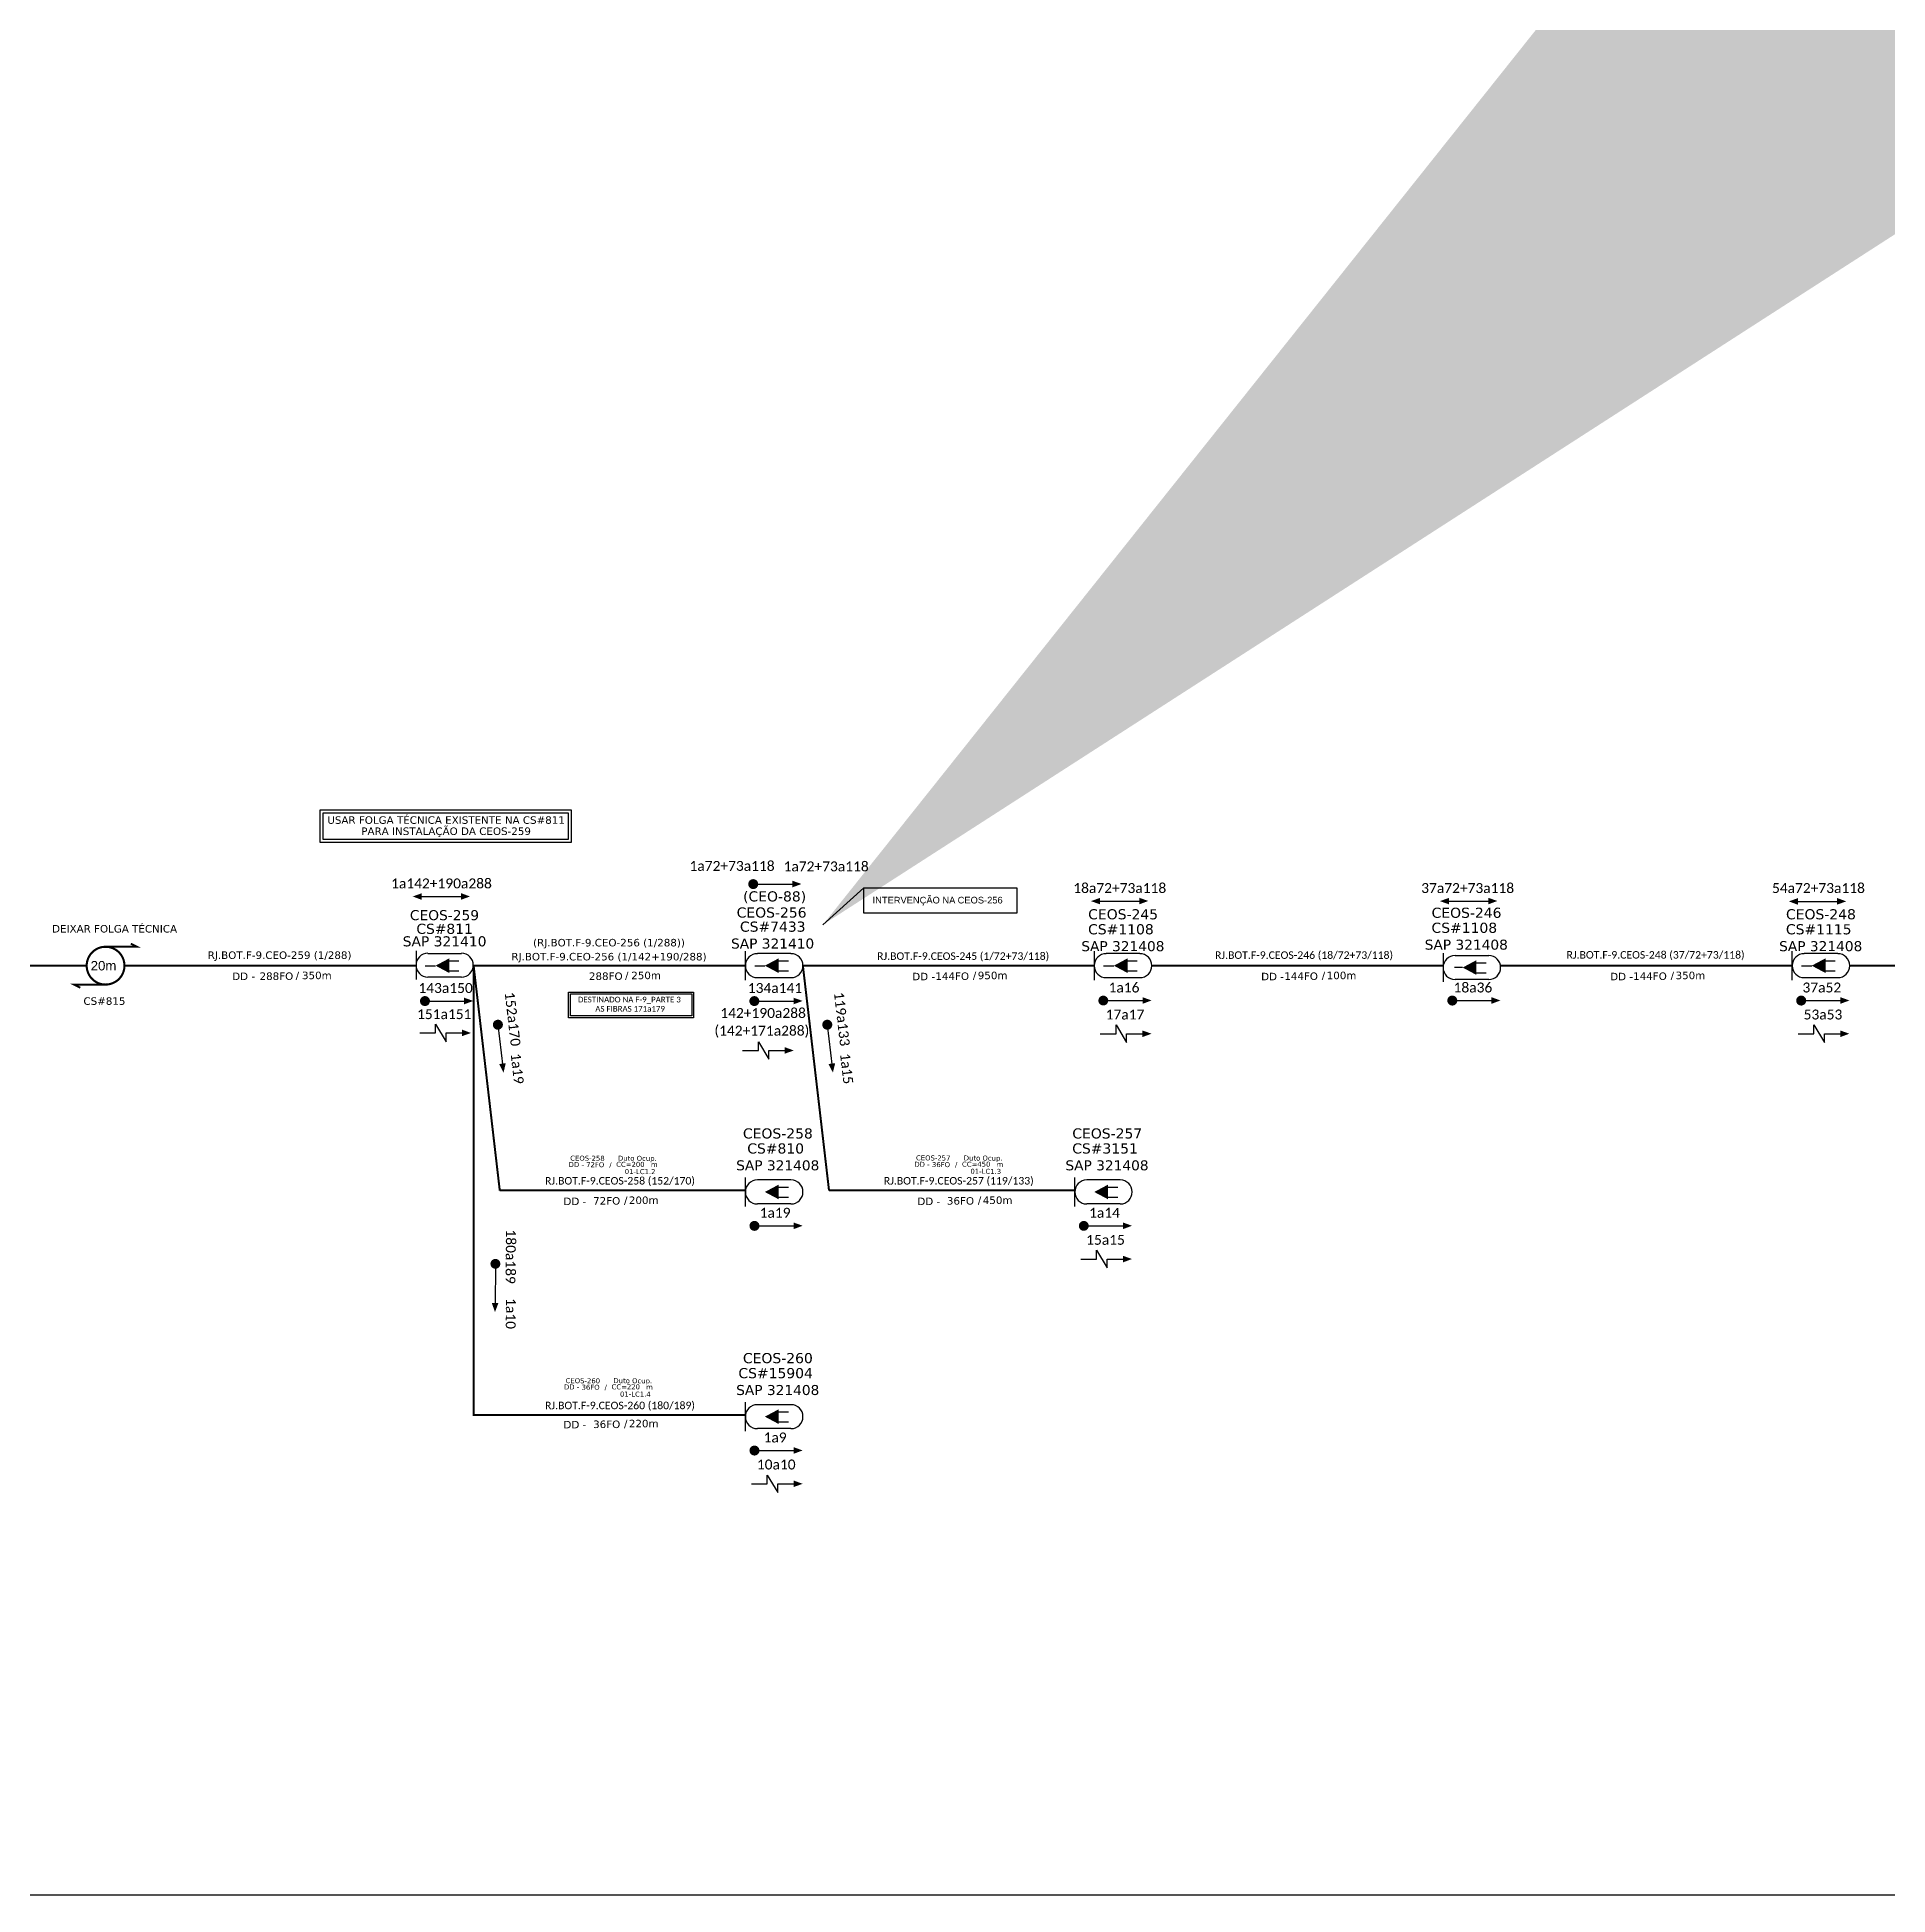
# Model space of a CAD drawing. Header units: metres. Extents: x -1 to 840, y 0 to 594.
# Drawn here: x 502.6 to 650.5, y 0.4 to 148.9 of the extents above; entities that cross this region are included whole.
import ezdxf
from ezdxf.enums import TextEntityAlignment as Align

# ---------------------------------------------------------------- set-up
doc = ezdxf.new("R2010")
doc.units = ezdxf.units.M
doc.layers.add('10.4-Postes', color=1, linetype='Continuous', lineweight=0)
doc.layers.add('40.1-ETIQUETAS', color=1, linetype='Continuous', lineweight=20)
for name, color, linetype in [('20.4-CEOS', 1, 'Continuous'), ('20.5-CABO AÉREO', 1, 'Continuous'), ('20.5-CEO', 1, 'Continuous'), ('label_cabos', 7, 'Continuous'), ('LC', 7, 'Continuous'), ('SETA', 7, 'Continuous')]:
    doc.layers.add(name, color=color, linetype=linetype)
doc.layers.get('LC').off()
doc.styles.add('ARIAL', font='arial.ttf')
doc.styles.add('ROMANS', font='romans.shx')
doc.styles.add('siredit', font='verdana.ttf')
doc.styles.get("Standard").update_dxf_attribs({"font": 'arial.ttf'})
doc.dimstyles.new('CL', dxfattribs={"dimtxt": 1, "dimasz": 2, "dimexe": 0.18, "dimexo": 0.0625, "dimgap": 0.09, "dimtad": 0, "dimdec": 0, "dimrnd": 1, "dimzin": 0, "dimdsep": 46, "dimtxsty": 'siredit', "dimblk": 'NONE', "dimcen": 0, "dimse1": 1, "dimse2": 1, "dimsd1": 1, "dimsd2": 1, "dimclrt": 7, "dimadec": 0, "dimazin": 0, "dimtfac": 1, "dimtdec": 0, "dimtofl": 0, "dimtmove": 0, "dimatfit": 3, "dimfxl": 1, "dimtolj": 1, "dimtzin": 0, "dimarcsym": 0})

# ---------------------------------------------------------------- blocks, each defined once
blk = doc.blocks.new('*U28')
at = {"layer": '20.5-CEO'}
for p, q in [((-1.56, 1.26), (1.8, 1.26)), ((1.8, -1.13), (-1.56, -1.13))]:
    blk.add_line(p, q, dxfattribs=at)
blk.add_lwpolyline([(-2.75, 1.51), (-2.75, -1.38)], dxfattribs=at)
for centre, start, end in [((-1.56, 0.07), 90, 270), ((1.8, 0.07), 270, 90)]:
    blk.add_arc(centre, 1.2, start, end, dxfattribs=at)
at = {"layer": '20.5-CEO', "color": 7, "style": 'siredit'}
for tag, p in [('FID', (0.11, 5.61)), ('LOCAL', (0.12, 4.23)), ('SAP', (0.12, 2.97)), ('FIBRAS_RESERVA', (0.12, -1.94))]:
    blk.add_attdef(tag, text='', height=1.01, dxfattribs=at).set_placement(p, align=Align.TOP_CENTER)
for tag, flags, p in [('ID_ATIVIDADE', 3, (0.11, -3.51)), ('FATOR', 1, (0.11, -4.82))]:
    blk.add_attdef(tag, text='', height=1.01, dxfattribs=dict(at, flags=flags)).set_placement(p, align=Align.TOP_CENTER)
at = {"layer": '20.5-CEO', "color": 7, "style": 'siredit', "flags": 3}
blk.add_attdef('QTDE', (-4.88, -7.06), '', height=1.01, dxfattribs=at)
blk = doc.blocks.new('Inst CB DT OCUP CFOA-SM-DD-S-72')
at = {"layer": 'label_cabos', "color": 0, "style": 'siredit'}
for tag, flags, p in [('ID_ATIVIDADE', 3, (1.31, 2.67)), ('FATOR', 1, (11.56, 2.55))]:
    blk.add_attdef(tag, text='', height=1, rotation=359.69, dxfattribs=dict(at, flags=flags)).set_placement(p, align=Align.MIDDLE_CENTER)
for tag, p in [('TIPO_CABO', (1.11, 0)), ('DESTINO_CABO', (3.13, 1.26)), ('CABO', (4.69, -0.05)), ('/', (7.71, -0.05)), ('LANCE', (10.41, 0.02)), ('TIPO_CABO', (13.11, 1.24)), ('UND', (16.46, 0)), ('FID', (13.65, -1.41))]:
    blk.add_attdef(tag, text='', height=1, rotation=359.69, dxfattribs=at).set_placement(p, align=Align.MIDDLE_CENTER)
blk.add_attdef('QTDE', (11.93, -0.45), '', height=1, rotation=359.69, dxfattribs=at)
blk = doc.blocks.new('Inst CB DT OCUP CFOA-SM-DD-S-36')
at = {"layer": 'label_cabos', "color": 0, "style": 'siredit'}
for tag, flags, p in [('ID_ATIVIDADE', 3, (1.31, 2.67)), ('FATOR', 1, (11.56, 2.55))]:
    blk.add_attdef(tag, text='', height=1, rotation=359.69, dxfattribs=dict(at, flags=flags)).set_placement(p, align=Align.MIDDLE_CENTER)
for tag, p in [('TIPO_CABO', (1.11, 0)), ('DESTINO_CABO', (3.13, 1.26)), ('CABO', (4.69, -0.05)), ('/', (7.71, -0.05)), ('LANCE', (10.41, 0.02)), ('TIPO_CABO', (13.11, 1.24)), ('UND', (16.46, 0)), ('FID', (13.65, -1.41))]:
    blk.add_attdef(tag, text='', height=1, rotation=359.69, dxfattribs=at).set_placement(p, align=Align.MIDDLE_CENTER)
blk.add_attdef('QTDE', (11.93, -0.45), '', height=1, rotation=359.69, dxfattribs=at)
blk = doc.blocks.new('_None')
blk = doc.blocks.new('*U32')
at = {"color": 3}
blk.add_lwpolyline([(0.0000405, 0.000041), (0.0001936, 0.000041), (0.0001936, 0.0000158), (0.0000405, 0.0000158)], close=True, dxfattribs=at)
at = {"color": 3, "style": 'ARIAL'}
blk.add_attdef('SERVIÇO_EM_EMENDA_EXIST', text='', height=0.00000666, dxfattribs=at).set_placement((0.0001321, 0.0000254), align=Align.RIGHT)
blk.add_attdef('FID', (0.0001344, 0.0000254), '', height=0.00000666, dxfattribs=at)
at = {"layer": '10.4-Postes', "lineweight": 0, "style": 'ROMANS'}
for tag, p, flags in [('ID_ATIVIDADE', (-0.0000068, -0.0000086), 3), ('QTDE', (-0.000006, -0.000014), 3), ('FATOR', (-0.0000019, -0.0000113), 1)]:
    blk.add_attdef(tag, p, '', height=0.00000209, dxfattribs=dict(at, flags=flags))
at = {"color": 3}
blk.add_leader([(-0.0000002, 0.0000042), (0.0000405, 0.000041)], dimstyle='CL', override={"dimgap": 0.09, "dimtad": 0}, dxfattribs=at)

msp = doc.modelspace()

# ---------------------------------------------------------------- linework, layer by layer
at = {"color": 7}
msp.add_lwpolyline([(-1.35, 0.39), (839.65, 0.39), (839.65, 594.39), (-1.35, 594.39)], close=True, dxfattribs=at)
at = {"color": 3}
for points in [[(525.2, 87.12), (545.25, 87.12), (545.25, 84.51), (525.2, 84.51)], [(525.44, 86.88), (545.01, 86.88), (545.01, 84.75), (525.44, 84.75)]]:
    msp.add_lwpolyline(points, close=True, dxfattribs=at)
at = {"color": 0, "const_width": 0.396}
for points in [[(559.61, 81.19, 1), (560.01, 81.19, 1)], [(533.37, 71.84, 1), (533.77, 71.84, 1)], [(559.7, 71.84, 1), (560.1, 71.84, 1)], [(587.6, 71.88, 1), (587.99, 71.88, 1)], [(615.49, 71.88, 1), (615.89, 71.88, 1)], [(643.38, 71.88, 1), (643.78, 71.88, 1)], [(539.38, 70.15, 1), (539.42, 69.75, 1)], [(565.71, 70.15, 1), (565.75, 69.75, 1)], [(559.71, 53.87, 1), (560.11, 53.87, 1)], [(586.04, 53.87, 1), (586.43, 53.87, 1)], [(539.2, 51.03, 1), (539.2, 50.64, 1)], [(559.71, 35.91, 1), (560.11, 35.91, 1)]]:
    msp.add_lwpolyline(points, format="xyb", close=True, dxfattribs=at)
at = {"color": 7, "const_width": 0.168}
msp.add_lwpolyline([(508.04, 76.18, 1.000012), (508.04, 73.16, 0.999978)], format="xyb", close=True, dxfattribs=at)
at = {"color": 7, "const_width": 0.158}
for points in [[(508.04, 76.18), (510.56, 76.18), (510.06, 76.43)], [(508.04, 73.16), (505.52, 73.16), (506.02, 72.91)]]:
    msp.add_lwpolyline(points, dxfattribs=at)
at = {"color": 1}
for points in [[(545.05, 72.56), (555.04, 72.56), (555.04, 70.49), (545.05, 70.49)], [(545.21, 72.41), (554.89, 72.41), (554.89, 70.65), (545.21, 70.65)]]:
    msp.add_lwpolyline(points, close=True, dxfattribs=at)
at = {"color": 0}
for points in [[(534.42, 69.29), (534.42, 69.99), (535.26, 68.59), (535.26, 69.29)], [(588.82, 69.23), (588.82, 69.93), (589.66, 68.53), (589.66, 69.23)], [(644.6, 69.23), (644.6, 69.93), (645.44, 68.53), (645.44, 69.23)], [(560.22, 67.89), (560.22, 68.59), (561.06, 67.19), (561.06, 67.89)], [(587.26, 51.22), (587.26, 51.92), (588.09, 50.52), (588.1, 51.22)], [(560.93, 33.25), (560.93, 33.95), (561.77, 32.56), (561.77, 33.25)]]:
    msp.add_lwpolyline(points, dxfattribs=at)
at = {"layer": '20.4-CEOS', "color": 5}
for p, q in [((562.83, 75.63), (560.14, 75.63)), ((562.83, 73.71), (560.14, 73.71))]:
    msp.add_line(p, q, dxfattribs=at)
at = {"layer": '20.4-CEOS', "color": 8}
for p, q in [((590.72, 75.63), (588.03, 75.63)), ((646.5, 75.63), (643.82, 75.63)), ((590.72, 73.71), (588.03, 73.71)), ((646.5, 73.71), (643.82, 73.71)), ((562.83, 57.54), (560.14, 57.54)), ((589.15, 57.54), (586.47, 57.54)), ((562.83, 55.62), (560.14, 55.62)), ((589.15, 55.62), (586.47, 55.62)), ((562.83, 39.57), (560.14, 39.57)), ((562.83, 37.66), (560.14, 37.66))]:
    msp.add_line(p, q, dxfattribs=at)
at = {"layer": '20.4-CEOS', "color": 5}
msp.add_lwpolyline([(559.18, 73.52), (559.18, 75.82)], dxfattribs=at)
at = {"layer": '20.4-CEOS', "color": 8}
for points in [[(587.08, 73.52), (587.08, 75.82)], [(642.86, 73.52), (642.86, 75.82)], [(533.6, 74.67), (534.42, 74.67)], [(535.47, 75.05), (536.29, 75.05)], [(535.47, 74.25), (536.29, 74.25)], [(559.93, 74.67), (560.74, 74.67)], [(561.8, 75.05), (562.62, 75.05)], [(561.8, 74.25), (562.62, 74.25)], [(587.82, 74.67), (588.64, 74.67)], [(589.69, 75.05), (590.51, 75.05)], [(589.69, 74.25), (590.51, 74.25)], [(617.57, 74.9), (618.39, 74.9)], [(643.6, 74.67), (644.42, 74.67)], [(645.48, 75.05), (646.29, 75.05)], [(645.48, 74.25), (646.29, 74.25)], [(617.57, 74.1), (618.39, 74.1)], [(559.18, 55.42), (559.18, 57.73)], [(561.8, 56.96), (562.62, 56.96)], [(585.51, 55.42), (585.51, 57.73)], [(588.13, 56.96), (588.95, 56.96)], [(561.8, 56.16), (562.62, 56.16)], [(588.13, 56.16), (588.95, 56.16)], [(559.18, 37.46), (559.18, 39.77)], [(561.8, 39), (562.62, 39)], [(561.8, 38.2), (562.62, 38.2)]]:
    msp.add_lwpolyline(points, dxfattribs=at)
for points in [[(534.42, 74.67, 0, 1.18, 0), (535.52, 74.67, 1.18, 1.18, 0)], [(560.74, 74.67, 0, 1.18, 0), (561.85, 74.67, 1.18, 1.18, 0)], [(588.64, 74.67, 0, 1.18, 0), (589.74, 74.67, 1.18, 1.18, 0)], [(616.52, 74.52, 0, 1.18, 0), (617.62, 74.52, 1.18, 1.18, 0)], [(644.42, 74.67, 0, 1.18, 0), (645.53, 74.67, 1.18, 1.18, 0)], [(560.74, 56.58, 0, 1.18, 0), (561.85, 56.58, 1.18, 1.18, 0)], [(587.07, 56.58, 0, 1.18, 0), (588.18, 56.58, 1.18, 1.18, 0)], [(560.74, 38.62, 0, 1.18, 0), (561.85, 38.62, 1.18, 1.18, 0)]]:
    msp.add_lwpolyline(points, format="xyseb", dxfattribs=at)
at = {"layer": '20.4-CEOS', "color": 5}
for centre, start, end in [((560.14, 74.67), 90, 270), ((562.83, 74.67), 270, 90)]:
    msp.add_arc(centre, 0.957, start, end, dxfattribs=at)
at = {"layer": '20.4-CEOS', "color": 8}
for centre, start, end in [((588.03, 74.67), 90, 270), ((590.72, 74.67), 270, 90), ((643.82, 74.67), 90, 270), ((646.5, 74.67), 270, 90), ((560.14, 56.58), 90, 270), ((562.83, 56.58), 270, 90), ((586.47, 56.58), 90, 270), ((589.15, 56.58), 270, 90), ((560.14, 38.62), 90, 270), ((562.83, 38.62), 270, 90)]:
    msp.add_arc(centre, 0.957, start, end, dxfattribs=at)
at = {"layer": '20.5-CABO AÉREO', "color": 7, "ltscale": 50, "const_width": 0.16}
for points in [[(483.22, 74.67), (506.53, 74.67)], [(509.55, 74.67), (532.86, 74.67)], [(537.46, 74.67), (559.18, 74.67)], [(537.46, 74.67), (539.55, 56.7)], [(537.46, 74.67), (537.46, 56.7)], [(563.78, 74.67), (565.87, 56.7)], [(537.46, 56.7), (537.46, 38.74), (559.19, 38.74)], [(539.55, 56.7), (559.19, 56.7)], [(565.87, 56.7), (585.52, 56.7)]]:
    msp.add_lwpolyline(points, dxfattribs=at)
at = {"layer": '20.5-CEO', "color": 8}
for p, q in [((615.91, 75.48), (618.6, 75.48)), ((618.6, 73.56), (615.91, 73.56))]:
    msp.add_line(p, q, dxfattribs=at)
for points in [[(614.96, 75.67), (614.96, 73.37)], [(616.52, 74.52), (615.87, 74.52)]]:
    msp.add_lwpolyline(points, dxfattribs=at)
for centre, start, end in [((615.91, 74.52), 90, 270), ((618.6, 74.52), 270, 90)]:
    msp.add_arc(centre, 0.957, start, end, dxfattribs=at)
at = {"layer": '40.1-ETIQUETAS', "color": 7, "const_width": 0.16}
for points in [[(563.78, 74.67), (587.08, 74.67)], [(591.68, 74.67), (614.97, 74.67)], [(619.57, 74.67), (642.86, 74.67)], [(647.46, 74.67), (670.75, 74.67)]]:
    msp.add_lwpolyline(points, dxfattribs=at)
at = {"layer": 'SETA', "color": 0}
for points in [[(533.32, 80.2), (536.72, 80.2)], [(559.81, 81.19), (563.22, 81.19)], [(587.54, 79.83), (590.94, 79.83)], [(615.43, 79.83), (618.83, 79.83)], [(643.32, 79.81), (646.73, 79.81)], [(533.57, 71.84), (536.98, 71.84)], [(559.9, 71.84), (563.3, 71.84)], [(587.8, 71.88), (591.2, 71.88)], [(615.69, 71.88), (619.09, 71.88)], [(643.58, 71.88), (646.98, 71.88)], [(539.4, 69.95), (539.79, 66.57)], [(565.73, 69.95), (566.12, 66.57)], [(533.16, 69.29), (534.42, 69.29)], [(535.26, 69.29), (536.52, 69.29)], [(587.55, 69.23), (588.82, 69.23)], [(589.66, 69.23), (590.92, 69.23)], [(643.34, 69.23), (644.6, 69.23)], [(645.44, 69.23), (646.7, 69.23)], [(558.96, 67.89), (560.22, 67.89)], [(561.06, 67.89), (562.32, 67.89)], [(559.91, 53.87), (563.31, 53.87)], [(586.24, 53.87), (589.64, 53.87)], [(539.2, 50.84), (539.17, 47.43)], [(585.99, 51.22), (587.26, 51.22)], [(588.1, 51.22), (589.36, 51.22)], [(559.91, 35.91), (563.31, 35.91)], [(559.67, 33.25), (560.93, 33.25)], [(561.77, 33.25), (563.03, 33.25)]]:
    msp.add_lwpolyline(points, dxfattribs=at)
for points in [[(533.32, 80.46), (532.59, 80.2), (533.32, 79.93)], [(536.45, 80.47), (537.17, 80.2), (536.45, 79.94)], [(562.94, 81.46), (563.67, 81.2), (562.94, 80.93)], [(587.54, 80.09), (586.81, 79.83), (587.54, 79.57)], [(590.67, 80.1), (591.39, 79.84), (590.67, 79.57)], [(615.43, 80.09), (614.7, 79.83), (615.43, 79.57)], [(618.56, 80.1), (619.29, 79.84), (618.56, 79.57)], [(643.32, 80.07), (642.6, 79.81), (643.32, 79.54)], [(646.45, 80.08), (647.18, 79.81), (646.45, 79.55)], [(536.7, 72.11), (537.43, 71.85), (536.7, 71.58)], [(563.03, 72.11), (563.76, 71.85), (563.03, 71.58)], [(590.93, 72.15), (591.65, 71.89), (590.93, 71.62)], [(618.82, 72.15), (619.54, 71.89), (618.82, 71.62)], [(646.71, 72.15), (647.44, 71.89), (646.71, 71.62)], [(536.52, 69.56), (537.25, 69.29), (536.52, 69.03)], [(590.92, 69.49), (591.65, 69.23), (590.92, 68.96)], [(646.7, 69.49), (647.43, 69.23), (646.7, 68.96)], [(540.03, 66.87), (539.85, 66.12), (539.5, 66.81)], [(562.32, 68.16), (563.05, 67.89), (562.32, 67.63)], [(566.36, 66.87), (566.18, 66.12), (565.83, 66.81)], [(563.04, 54.14), (563.76, 53.88), (563.04, 53.61)], [(589.37, 54.14), (590.09, 53.88), (589.37, 53.61)], [(589.36, 51.48), (590.09, 51.22), (589.36, 50.95)], [(539.44, 47.7), (539.17, 46.98), (538.91, 47.71)], [(563.04, 36.18), (563.76, 35.92), (563.04, 35.65)], [(563.03, 33.52), (563.76, 33.25), (563.03, 32.99)]]:
    msp.add_solid(points, dxfattribs=at)

# ---------------------------------------------------------------- block references
at = {"color": 0, "lineweight": 0, "xscale": 79999.99999997504, "yscale": 79999.99999997467, "zscale": 79999.99999997503}
msp.add_blockref('*U32', (565.4, 77.61), dxfattribs=at).add_auto_attribs({'SERVIÇO_EM_EMENDA_EXIST': 'INTERVENÇÃO NA', 'FID': 'CEOS-256'})
at = {"layer": '20.5-CEO', "color": 7, "lineweight": 0}
ref = msp.add_blockref('*U28', (535.05, 74.65), dxfattribs=dict(at, xscale=0.7952740846781126, yscale=0.7952740846780983, zscale=0.7952740846780983))
ref.add_attrib('LOCAL', 'CS#811', dxfattribs={"color": 7, "height": 0.806, "style": 'siredit'}).set_placement((535.14, 78.02), align=Align.TOP_CENTER)
ref.add_attrib('SAP', 'SAP 321410', dxfattribs={"color": 7, "height": 0.806, "style": 'siredit'}).set_placement((535.14, 77.02), align=Align.TOP_CENTER)
ref.add_attrib('FID', 'CEOS-259', dxfattribs={"layer": '20.4-CEOS', "color": 7, "height": 0.803, "style": 'siredit'}).set_placement((535.13, 79.11), align=Align.TOP_CENTER)
at = {"layer": 'LC', "color": 6, "lineweight": 0}
ref = msp.add_blockref('Inst CB DT OCUP CFOA-SM-DD-S-72', (545.31, 58.78), dxfattribs=dict(at, xscale=0.4, yscale=0.4, zscale=0.4))
ref.add_attrib('DESTINO_CABO', 'CEOS-258', dxfattribs={"layer": 'label_cabos', "color": 0, "height": 0.4, "rotation": 359.69, "style": 'siredit'}).set_placement((546.56, 59.28), align=Align.MIDDLE_CENTER)
ref.add_attrib('TIPO_CABO', 'Duto Ocup.', dxfattribs={"layer": 'label_cabos', "color": 0, "height": 0.4, "rotation": 359.69, "style": 'siredit'}).set_placement((550.55, 59.27), align=Align.MIDDLE_CENTER)
ref.add_attrib('/', '/', dxfattribs={"layer": 'label_cabos', "color": 0, "height": 0.4, "rotation": 359.69, "style": 'siredit'}).set_placement((548.4, 58.76), align=Align.MIDDLE_CENTER)
ref.add_attrib('FID', '01-LC1.2', dxfattribs={"layer": 'label_cabos', "color": 0, "height": 0.4, "rotation": 359.69, "style": 'siredit'}).set_placement((550.77, 58.21), align=Align.MIDDLE_CENTER)
ref.add_attrib('LANCE', 'CC=', dxfattribs={"layer": 'label_cabos', "color": 0, "height": 0.4, "rotation": 359.69, "style": 'siredit'}).set_placement((549.47, 58.79), align=Align.MIDDLE_CENTER)
ref.add_attrib('UND', 'm', dxfattribs={"layer": 'label_cabos', "color": 0, "height": 0.4, "rotation": 359.69, "style": 'siredit'}).set_placement((551.9, 58.78), align=Align.MIDDLE_CENTER)
ref.add_attrib('CABO', '72FO', dxfattribs={"layer": 'label_cabos', "color": 0, "height": 0.4, "rotation": 359.69, "style": 'siredit'}).set_placement((547.18, 58.76), align=Align.MIDDLE_CENTER)
ref.add_attrib('TIPO_CABO', 'DD - ', dxfattribs={"layer": 'label_cabos', "color": 0, "height": 0.4, "rotation": 359.69, "style": 'siredit'}).set_placement((545.75, 58.77), align=Align.MIDDLE_CENTER)
ref.add_attrib('QTDE', '200', (550.08, 58.59), dxfattribs={"layer": 'label_cabos', "color": 0, "height": 0.4, "rotation": 359.69, "style": 'siredit'})
ref = msp.add_blockref('Inst CB DT OCUP CFOA-SM-DD-S-36', (572.94, 58.79), dxfattribs=dict(at, xscale=0.4, yscale=0.4, zscale=0.4))
ref.add_attrib('DESTINO_CABO', 'CEOS-257', dxfattribs={"layer": 'label_cabos', "color": 0, "height": 0.4, "rotation": 359.69, "style": 'siredit'}).set_placement((574.2, 59.3), align=Align.MIDDLE_CENTER)
ref.add_attrib('TIPO_CABO', 'Duto Ocup.', dxfattribs={"layer": 'label_cabos', "color": 0, "height": 0.4, "rotation": 359.69, "style": 'siredit'}).set_placement((578.19, 59.29), align=Align.MIDDLE_CENTER)
ref.add_attrib('/', '/', dxfattribs={"layer": 'label_cabos', "color": 0, "height": 0.4, "rotation": 359.69, "style": 'siredit'}).set_placement((576.03, 58.77), align=Align.MIDDLE_CENTER)
ref.add_attrib('FID', '01-LC1.3', dxfattribs={"layer": 'label_cabos', "color": 0, "height": 0.4, "rotation": 359.69, "style": 'siredit'}).set_placement((578.4, 58.23), align=Align.MIDDLE_CENTER)
ref.add_attrib('LANCE', 'CC=', dxfattribs={"layer": 'label_cabos', "color": 0, "height": 0.4, "rotation": 359.69, "style": 'siredit'}).set_placement((577.11, 58.8), align=Align.MIDDLE_CENTER)
ref.add_attrib('UND', 'm', dxfattribs={"layer": 'label_cabos', "color": 0, "height": 0.4, "rotation": 359.69, "style": 'siredit'}).set_placement((579.53, 58.79), align=Align.MIDDLE_CENTER)
ref.add_attrib('CABO', '36FO', dxfattribs={"layer": 'label_cabos', "color": 0, "height": 0.4, "rotation": 359.69, "style": 'siredit'}).set_placement((574.82, 58.77), align=Align.MIDDLE_CENTER)
ref.add_attrib('TIPO_CABO', 'DD - ', dxfattribs={"layer": 'label_cabos', "color": 0, "height": 0.4, "rotation": 359.69, "style": 'siredit'}).set_placement((573.39, 58.79), align=Align.MIDDLE_CENTER)
ref.add_attrib('QTDE', '450', (577.72, 58.61), dxfattribs={"layer": 'label_cabos', "color": 0, "height": 0.4, "rotation": 359.69, "style": 'siredit'})
ref = msp.add_blockref('Inst CB DT OCUP CFOA-SM-DD-S-36', (544.94, 40.99), dxfattribs=dict(at, xscale=0.4, yscale=0.4, zscale=0.4))
ref.add_attrib('DESTINO_CABO', 'CEOS-260', dxfattribs={"layer": 'label_cabos', "color": 0, "height": 0.4, "rotation": 359.69, "style": 'siredit'}).set_placement((546.19, 41.49), align=Align.MIDDLE_CENTER)
ref.add_attrib('TIPO_CABO', 'Duto Ocup.', dxfattribs={"layer": 'label_cabos', "color": 0, "height": 0.4, "rotation": 359.69, "style": 'siredit'}).set_placement((550.18, 41.49), align=Align.MIDDLE_CENTER)
ref.add_attrib('/', '/', dxfattribs={"layer": 'label_cabos', "color": 0, "height": 0.4, "rotation": 359.69, "style": 'siredit'}).set_placement((548.02, 40.97), align=Align.MIDDLE_CENTER)
ref.add_attrib('FID', '01-LC1.4', dxfattribs={"layer": 'label_cabos', "color": 0, "height": 0.4, "rotation": 359.69, "style": 'siredit'}).set_placement((550.39, 40.42), align=Align.MIDDLE_CENTER)
ref.add_attrib('LANCE', 'CC=', dxfattribs={"layer": 'label_cabos', "color": 0, "height": 0.4, "rotation": 359.69, "style": 'siredit'}).set_placement((549.1, 41), align=Align.MIDDLE_CENTER)
ref.add_attrib('UND', 'm', dxfattribs={"layer": 'label_cabos', "color": 0, "height": 0.4, "rotation": 359.69, "style": 'siredit'}).set_placement((551.52, 40.99), align=Align.MIDDLE_CENTER)
ref.add_attrib('CABO', '36FO', dxfattribs={"layer": 'label_cabos', "color": 0, "height": 0.4, "rotation": 359.69, "style": 'siredit'}).set_placement((546.81, 40.97), align=Align.MIDDLE_CENTER)
ref.add_attrib('TIPO_CABO', 'DD - ', dxfattribs={"layer": 'label_cabos', "color": 0, "height": 0.4, "rotation": 359.69, "style": 'siredit'}).set_placement((545.38, 40.99), align=Align.MIDDLE_CENTER)
ref.add_attrib('QTDE', '220', (549.71, 40.81), dxfattribs={"layer": 'label_cabos', "color": 0, "height": 0.4, "rotation": 359.69, "style": 'siredit'})

# ---------------------------------------------------------------- texts
at = {"color": 7}
msp.add_text('20m', height=0.756, dxfattribs=at).set_placement((506.85, 74.29))
at = {"color": 0, "attachment_point": 5}
for s, insert, char_height, width in [('{\\fCalibri|b0|i0|c0|p34;\\C7;1a142\\C0;+190a288}', (534.89, 81.24), 0.792, 10.0421), ('\\C7;\\fCalibri|b0|i0|c0|p34;1a72\\C1;+\\C7;73a118', (558.12, 82.64), 0.792, 10.0421), ('\\C7;\\fCalibri|b0|i0|c0|p34;1a72\\C1;+\\C7;73a118', (565.64, 82.6), 0.792, 10.0421), ('\\C7;\\fCalibri|b0|i0|c0|p34;18a72+73a118', (589.11, 80.87), 0.792, 10.0421), ('\\C7;\\fCalibri|b0|i0|c0|p34;37a72\\C1;+\\C7;73a118', (616.92, 80.87), 0.792, 10.0421), ('{\\fCalibri|b0|i0|c0|p34;\\C7;143a150}', (535.22, 72.88), 0.792, 10.0421), ('{\\fCalibri|b0|i0|c0|p34;\\C7;134a141}', (561.55, 72.88), 0.792, 10.0421), ('{\\fCalibri|b0|i0|c0|p34;\\C7;1a16}', (589.45, 72.92), 0.792, 10.0421), ('{\\fCalibri|b0|i0|c0|p34;\\C7;18a36}', (617.34, 72.92), 0.792, 10.0421), ('{\\fCalibri|b0|i0|c0|p34;\\C7;37a52}', (645.23, 72.92), 0.792, 10.0421), ('{\\fCalibri|b0|i0|c0|p34;DESTINADO NA F-9_PARTE 3}', (549.91, 71.91), 0.4549, 16.9349), ('{\\fCalibri|b0|i0|c0|p34;AS FIBRAS 171a179}', (549.97, 71.22), 0.4549, 16.9349), ('{\\fCalibri|b0|i0|c0|p34;151a151}', (535.11, 70.79), 0.792, 10.0421), ('{\\fCalibri|b0|i0|c0|p34;\\C7;17a17}', (589.53, 70.76), 0.792, 10.0421), ('{\\fCalibri|b0|i0|c0|p34;\\C7;53a53}', (645.32, 70.76), 0.792, 10.0421), ('{\\fCalibri|b0|i0|c0|p34;\\C7;1a19}', (561.56, 54.91), 0.792, 10.0421), ('{\\fCalibri|b0|i0|c0|p34;\\C7;1a14}', (587.89, 54.91), 0.792, 10.0421), ('{\\fCalibri|b0|i0|c0|p34;\\C7;15a15}', (587.97, 52.75), 0.792, 10.0421), ('{\\fCalibri|b0|i0|c0|p34;\\C7;1a9}', (561.56, 36.95), 0.792, 10.0421), ('{\\fCalibri|b0|i0|c0|p34;\\C7;10a10}', (561.65, 34.79), 0.792, 10.0421)]:
    msp.add_mtext(s, dxfattribs=dict(at, insert=insert, char_height=char_height, width=width))
at = {"color": 7, "char_height": 0.792, "width": 10.0421, "attachment_point": 5}
for s, insert in [('\\fCalibri|b0|i0|c0|p34;54a72{\\C1;+}73a118', (644.96, 80.87)), ('{\\fCalibri|b0|i0|c0|p34;142+190a288}', (560.6, 70.88))]:
    msp.add_mtext(s, dxfattribs=dict(at, insert=insert))
at = {"color": 0, "char_height": 0.792, "width": 10.0421, "attachment_point": 5}
for s, insert, rotation in [('{\\fCalibri|b0|i0|c0|p34;\\C7;152a170}', (540.58, 70.4), 276.5938), ('{\\fCalibri|b0|i0|c0|p34;\\C7;119a133}', (566.9, 70.4), 276.5938), ('{\\fCalibri|b0|i0|c0|p34;\\C7;1a19}', (540.95, 66.44), 276.5938), ('{\\fCalibri|b0|i0|c0|p34;\\C7;1a15}', (567.28, 66.44), 276.5938), ('{\\fCalibri|b0|i0|c0|p34;\\C7;180a189}', (540.42, 51.41), 269.3887), ('{\\fCalibri|b0|i0|c0|p34;\\C7;1a10}', (540.43, 46.86), 269.3887)]:
    msp.add_mtext(s, dxfattribs=dict(at, insert=insert, rotation=rotation))
at = {"color": 5, "insert": (560.5, 69.39), "char_height": 0.792, "width": 11.3014, "attachment_point": 5}
msp.add_mtext('{\\fCalibri|b0|i0|c0|p34;\\C0;(142+171a288)}', dxfattribs=at)
at = {"layer": '20.4-CEOS', "color": 7, "style": 'siredit'}
for s, height, p in [('(CEO-88)', 0.811, (561.52, 80.21)), ('CEOS-256', 0.811, (561.28, 78.92)), ('CEOS-245', 0.811, (589.38, 78.78)), ('CEOS-246', 0.811, (616.83, 78.9)), ('CEOS-248', 0.811, (645.16, 78.78)), ('CS#7433', 0.811, (561.37, 77.79)), ('CS#1108 ', 0.811, (589.38, 77.58)), ('CS#1108 ', 0.811, (616.83, 77.7)), ('CS#1115 ', 0.811, (645.16, 77.58)), ('SAP 321410', 0.8, (561.36, 76.44)), ('SAP 321408', 0.8, (589.36, 76.23)), ('SAP 321408', 0.8, (616.81, 76.35)), ('SAP 321408', 0.8, (645.14, 76.23)), ('CEOS-258', 0.811, (561.78, 61.26)), ('CEOS-257', 0.811, (588.11, 61.26)), ('CS#810 ', 0.811, (561.78, 60.06)), ('CS#3151 ', 0.811, (588.11, 60.06)), ('SAP 321408', 0.8, (561.77, 58.71)), ('SAP 321408', 0.8, (588.09, 58.71)), ('CEOS-260', 0.811, (561.78, 43.3)), ('CS#15904 ', 0.811, (561.78, 42.1)), ('SAP 321408', 0.8, (561.77, 40.75))]:
    msp.add_text(s, height=height, dxfattribs=at).set_placement(p, align=Align.MIDDLE_CENTER)
at = {"layer": '40.1-ETIQUETAS', "color": 0, "style": 'siredit'}
for s, p in [('USAR FOLGA TÉCNICA EXISTENTE NA CS#811', (535.26, 86.31)), ('PARA INSTALAÇÃO DA CEOS-259', (535.26, 85.42))]:
    msp.add_text(s, height=0.6, dxfattribs=at).set_placement(p, align=Align.MIDDLE_CENTER)
at = {"layer": '40.1-ETIQUETAS', "color": 7, "style": 'siredit'}
for s, p in [('DEIXAR FOLGA TÉCNICA', (508.76, 77.62)), ('RJ.BOT.F-9.CEO-259 (1/288)', (521.95, 75.51)), ('(RJ.BOT.F-9.CEO-256 (1/288))', (548.28, 76.51)), ('RJ.BOT.F-9.CEO-256 (1/142+190/288)', (548.28, 75.39)), ('CS#815', (507.95, 71.84))]:
    msp.add_text(s, height=0.6, dxfattribs=at).set_placement(p, align=Align.MIDDLE_CENTER)
for s, p in [('DD - ', (520.25, 73.82)), ('288FO', (523.04, 73.83)), ('/', (523.51, 73.89)), ('DD - ', (574.61, 73.8)), ('144FO', (577.06, 73.83)), ('/', (577.64, 73.89)), ('144FO', (604.95, 73.83)), ('/', (605.53, 73.89)), ('144FO', (632.84, 73.83)), ('/', (633.42, 73.89))]:
    msp.add_text(s, height=0.6, dxfattribs=at).set_placement(p, align=Align.MIDDLE_RIGHT)
for s, p in [('350m', (523.74, 73.89)), ('950m', (577.76, 73.89)), ('100m', (605.65, 73.89)), ('350m', (633.54, 73.89))]:
    msp.add_text(s, height=0.6, dxfattribs=at).set_placement(p, align=Align.MIDDLE_LEFT)
at = {"layer": '40.1-ETIQUETAS', "color": 0, "style": 'siredit'}
for s, p in [('288FO', (549.37, 73.83)), ('/', (549.84, 73.89)), ('DD - ', (602.5, 73.8)), ('DD - ', (630.4, 73.8)), ('DD - ', (546.73, 55.83)), ('72FO', (549.18, 55.87)), ('/', (549.76, 55.92)), ('DD - ', (575.02, 55.83)), ('36FO', (577.46, 55.87)), ('/', (578.04, 55.92)), ('DD - ', (546.73, 37.98)), ('36FO', (549.18, 38.01)), ('/', (549.76, 38.07))]:
    msp.add_text(s, height=0.6, dxfattribs=at).set_placement(p, align=Align.MIDDLE_RIGHT)
for s, p in [('250m', (550.06, 73.89)), ('200m', (549.87, 55.92)), ('450m', (578.16, 55.92)), ('220m', (549.87, 38.07))]:
    msp.add_text(s, height=0.6, dxfattribs=at).set_placement(p, align=Align.MIDDLE_LEFT)
at = {"layer": '40.1-ETIQUETAS', "color": 7, "char_height": 0.6, "width": 24.0094, "attachment_point": 5, "style": 'siredit'}
for s, insert in [('\\fCalibri|b0|i0|c0|p34;RJ.BOT.F-9.CEOS-245 (1/72{\\C1;+}73/118) ', (576.59, 75.37)), ('\\fCalibri|b0|i0|c0|p34;RJ.BOT.F-9.CEOS-246 (18/72{\\C1;+}73/118) {\\C1;\\P} ', (603.84, 74.95)), ('\\fCalibri|b0|i0|c0|p34;RJ.BOT.F-9.CEOS-248 (37/72{\\C1;+}73/118)  ', (631.94, 75.47)), ('{\\fCalibri|b0|i0|c0|p34;RJ.BOT.F-9.CEOS-258 (152/170\\C0;) }', (549.16, 57.41)), ('{\\fCalibri|b0|i0|c0|p34;RJ.BOT.F-9.CEOS-257 (119/133\\C0;) }', (576.24, 57.41)), ('{\\fCalibri|b0|i0|c0|p34;RJ.BOT.F-9.CEOS-260 (180/189\\C0;) }', (549.16, 39.45))]:
    msp.add_mtext(s, dxfattribs=dict(at, insert=insert))

doc.saveas('drawing.dxf')
